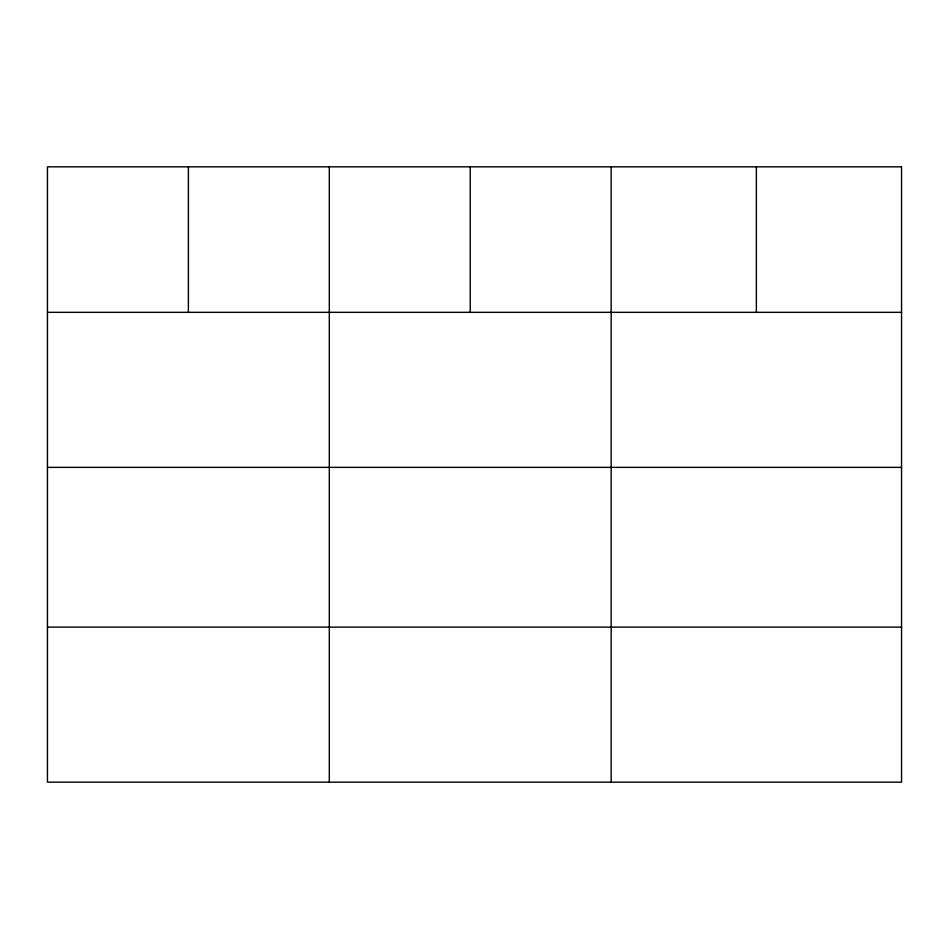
<?xml version="1.0" encoding="UTF-8"?>
<svg xmlns="http://www.w3.org/2000/svg" width="949" height="949" viewBox="0 0 949 949"><rect width="100%" height="100%" fill="white"/><g stroke="black" fill="none" stroke-linecap="round" stroke-linejoin="round"><path stroke-width="1.42" d="M47.45 312.328L901.55 312.328M47.45 467.371L901.55 467.371M47.45 627.123L901.55 627.123M756.353 166.834L756.353 312.328M611.156 166.834L611.156 782.166M470.229 166.834L470.229 312.328M329.303 166.834L329.303 782.166M188.377 166.834L188.377 312.328M901.55 166.834L47.45 166.834L47.45 782.166L901.55 782.166L901.55 166.834"/></g></svg>
